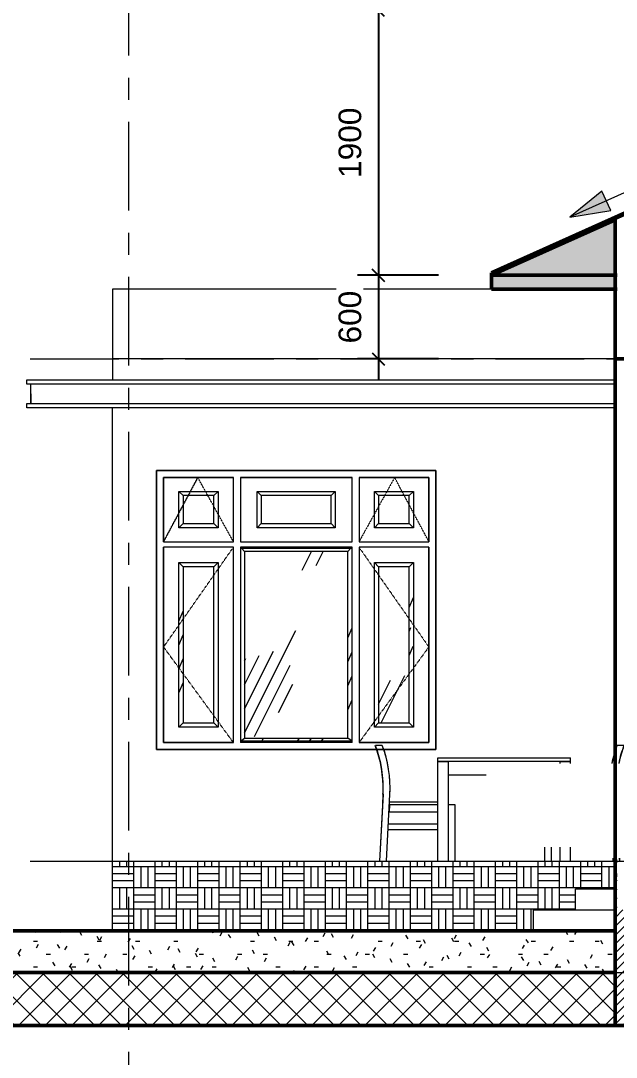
# Model space of a CAD drawing. Header units: millimetres. Extents: x 2164007 to 2324354, y -2513385 to -2308978.
# Drawn here: x 2210801 to 2215067, y -2503218 to -2495786 of the extents above; entities that cross this region are included whole.
import ezdxf

# ---------------------------------------------------------------- set-up
doc = ezdxf.new("R2010")
doc.units = ezdxf.units.MM
doc.linetypes.add('Dash 1_16_', pattern=[3.175, 1.5875, -1.5875])
doc.linetypes.add('Grid Line', pattern=[22.224999999999994, 12.7, -3.174999999999999, 3.174999999999999, -3.174999999999999])
for name, color, linetype, lineweight in [('A-ANNO-DIMS', 211, 'Continuous', 9), ('A-DETL-GENF', 8, 'Continuous', 9), ('A-DETL-WIDE', 214, 'Continuous', 50), ('A-FLOR', 8, 'Continuous', 13), ('A-FLOR-PATT', 8, 'Continuous', 13), ('A-GLAZ', 8, 'Continuous', 13), ('A-ROOF', 8, 'Continuous', 13), ('A-ROOF-PATT', 8, 'Continuous', 13), ('A-WALL', 113, 'Continuous', 20), ('A-WALL-PATT', 8, 'Continuous', 50), ('G-ANNO-DIMS', 111, 'Continuous', 9), ('I-FURN', 8, 'Continuous', 9), ('S-GRID', 8, 'Continuous', 9)]:
    doc.layers.add(name, color=color, linetype=linetype, lineweight=lineweight)
doc.styles.add('Arial_1', font='arial.ttf', dxfattribs={"height": 162.2829341317365})
doc.dimstyles.new('Dim_dai_ca_vu', dxfattribs={"dimscale": 304.8, "dimtxt": 165, "dimasz": 0.29296875, "dimexe": 0.4921259842519685, "dimexo": 0.0625, "dimgap": 0.3937007874015748, "dimtad": 1, "dimdec": 0, "dimzin": 0, "dimdsep": 46, "dimtxsty": 'Arial_1', "dimblk1": 'OBLIQUE', "dimblk2": 'OBLIQUE', "dimsah": 1, "dimcen": 0.09, "dimdle": 0.4921259842519685, "dimadec": 0, "dimazin": 0, "dimtfac": 1, "dimtdec": 4, "dimtix": 1, "dimtmove": 0, "dimatfit": 3, "dimfxl": 0.9842519685039368, "dimfxlon": 1, "dimtvp": 1, "dimtfill": 1, "dimtolj": 1, "dimtzin": 0, "dimarcsym": 2})
pattern_1 = [(58.997, (4651.846, 6036.239), (-920.0859164882585, 2296.706267481752), [992.4019999999998, -595.4409999999999, 992.4019999999998, -1857.911]), (58.997, (4651.846, 6036.239), (-920.0859164882585, 2296.706267481752), [-2580.244999999999, -595.4409999999999, 396.961, -865.5089999999998]), (58.997, (4594.696, 6083.79), (-920.0859164882585, 2296.706267481752), [793.9219999999999, -992.4019999999998, 595.4409999999999, -2056.392]), (58.997, (4594.696, 6083.79), (-920.0859164882585, 2296.706267481752), [-2381.764999999999, -595.4409999999999, 694.6809999999999, -766.2689999999998]), (58.997, (4594.696, 6226.445), (-920.0859164882585, 2296.706267481752), [595.4409999999999, -1190.882, 396.961, -2254.872]), (58.997, (4594.696, 6226.445), (-920.0859164882585, 2296.706267481752), [-2183.284, -595.4409999999999, 893.1619999999998, -766.2689999999998]), (58.997, (4766.146, 6083.79), (-920.0859164882585, 2296.706267481752), [595.4409999999999, -1190.882, 496.2009999999999, -2155.632]), (58.997, (4937.596, 6226.445), (-920.0859164882585, 2296.706267481752), [297.7209999999999, -1488.603, 198.48, -2453.352]), (58.997, (4651.846, 6464.204000000001), (-920.0859164882585, 2296.706267481752), [198.48, -1488.603, 198.48, -2552.592999999999]), (58.997, (4651.846, 6464.204000000001), (-920.0859164882585, 2296.706267481752), [-1885.564, -793.9219999999999, 496.2009999999999, -1262.47]), (58.997, (5680.545999999999, 6321.549), (-920.0859164882585, 2296.706267481752), [992.4019999999998, -1488.603, 1190.882, -786.1169999999998]), (58.997, (5680.545999999999, 6178.894), (-920.0859164882585, 2296.706267481752), [1389.363, -992.4019999999998, 1488.603, -587.6369999999998]), (58.997, (5794.846, 6226.445), (-920.0859164882585, 2296.706267481752), [1587.843, -793.9219999999999, 1190.882, -865.5089999999998]), (58.997, (5966.295999999999, 6369.1), (-920.0859164882585, 2296.706267481752), [992.4019999999998, -1389.363, 793.9219999999999, -1262.47]), (58.997, (5794.846, 6654.41), (-920.0859164882585, 2296.706267481752), [496.2009999999999, -1984.804, 595.4409999999999, -1361.71]), (58.997, (6137.746, 6511.755), (-920.0859164882585, 2296.706267481752), [396.961, -1984.804, 396.961, -1659.431])]
pattern_2 = [(63.435, (4651.846, 2739.3), (-920.0997168973379, 2760.290932305043), [1143, -685.8, 1143, -685.8, -1454.051]), (63.435, (4651.846, 2739.3), (-920.0997168973379, 2760.290932305043), [-3657.6, 457.2, -996.8510000000001]), (63.435, (4594.696, 2796.45), (-920.0997168973379, 2760.290932305043), [914.4, -1143, 685.8, -685.8, -1682.651]), (63.435, (4594.696, 2796.45), (-920.0997168973379, 2760.290932305043), [-3429, 800.1, -882.551]), (63.435, (4594.696, 2967.9), (-920.0997168973379, 2760.290932305043), [685.8, -1371.6, 457.2, -685.8, -1911.251]), (63.435, (4594.696, 2967.9), (-920.0997168973379, 2760.290932305043), [-3200.4, 1028.7, -882.551]), (63.435, (4766.146, 2796.45), (-920.0997168973379, 2760.290932305043), [685.8, -1371.6, 571.5, -2482.751]), (63.435, (4937.596, 2967.9), (-920.0997168973379, 2760.290932305043), [342.9, -1714.5, 228.6, -2825.651]), (63.435, (4651.846, 3253.65), (-920.0997168973379, 2760.290932305043), [228.6, -1714.5, 228.6, -914.4, -2025.551]), (63.435, (4651.846, 3253.65), (-920.0997168973379, 2760.290932305043), [-3086.1, 571.5, -1454.051]), (63.435, (5680.545999999999, 3082.2), (-920.0997168973379, 2760.290932305043), [1143, -1714.5, 1371.6, -905.4110000000001]), (63.435, (5680.545999999999, 2910.75), (-920.0997168973379, 2760.290932305043), [1600.2, -1143, 1714.5, -676.811]), (63.435, (5794.846, 2967.9), (-920.0997168973379, 2760.290932305043), [1828.8, -914.4, 1371.6, -996.8510000000001]), (63.435, (5966.295999999999, 3139.35), (-920.0997168973379, 2760.290932305043), [1143, -1600.2, 914.4, -1454.051]), (63.435, (5794.846, 3482.25), (-920.0997168973379, 2760.290932305043), [571.5, -2286, 685.8, -1568.351]), (63.435, (6137.746, 3310.8), (-920.0997168973379, 2760.290932305043), [457.2, -2286, 457.2, -1911.251])]

# ---------------------------------------------------------------- blocks, each defined once
blk = doc.blocks.new('dining_table_and_chair6 ghe  - dining_table_and_chair6 ghe -380030-mc a-a')
at = {"layer": 'I-FURN'}
for p, q in [((-2312.652062901289, 829.0066947750827), (-2361.681502609716, 829.0066947750877)), ((-581.4114020866197, 829.0066947750877), (-630.4408417950467, 829.0066947750827)), ((-1913.46025827878, 740), (-963.4602582787734, 740)), ((-1913.46025827878, 715), (-1913.46025827878, 740)), ((-1913.46025827878, 715), (-1838.46025827878, 715)), ((-1913.46025827878, 0), (-1913.46025827878, 715)), ((-963.4602582787734, 715), (-1913.46025827878, 715)), ((-1838.46025827878, 0), (-1838.46025827878, 715)), ((-1038.460258278773, 715), (-963.4602582787734, 715)), ((-1038.460258278773, 699.9999999999196), (-1038.460258278773, 715)), ((-963.4602582787734, 715), (-963.4602582787734, 740)), ((-963.4602582787734, 699.9999999999196), (-963.4602582787734, 715)), ((-1568.990697730414, 615), (-1838.46025827878, 615)), ((-2306.766538846277, 479.6815501385452), (-2331.905583652085, 0)), ((-2307.607640215509, 479.3421766821633), (-2311.546452348169, 404.1851639915835)), ((-2307.607640215509, 479.3421766821633), (-2311.546452348169, 404.1851639915835)), ((-2282.728899212122, 2.782559561470894e-16), (-2257.607640215511, 479.3421766821581)), ((-2311.546452348171, 404.1851639915837), (-2314.163250160319, 354.253687253855)), ((-2261.546452348171, 404.1851639915822), (-2264.166841312323, 354.1851639915821)), ((-1913.460258278779, 404.1851639915833), (-2261.546452348171, 404.1851639915822)), ((-1913.460258278785, 421.5816461160662), (-2260.634741352696, 421.5816461160662)), ((-1791.546452348172, 404.1851639915837), (-1838.46025827878, 404.1851639915836)), ((-1791.546452348171, 0), (-1791.546452348172, 404.1851639915837)), ((-2314.163250160316, 354.2536872538564), (-2332.728899212119, 0)), ((-2314.163250160316, 354.2536872538564), (-2332.728899212119, 0)), ((-2264.166841312323, 354.1851639915821), (-1913.460258278779, 354.1851639915833)), ((-2270.902829193297, 225.6548585078486), (-1913.460258278778, 225.6548585078498)), ((-1913.460258278778, 265.6548585078498), (-2268.806518021976, 265.6548585078486)), ((-1151.546452348164, 99.93620553474685), (-1151.546452348165, 0)), ((-1101.546452348165, -1.353583911622991e-13), (-1101.546452348165, 99.9362055347467)), ((-1038.460258278773, 0), (-1038.460258278773, 99.93620553474669)), ((-963.4602582787734, 0), (-963.4602582787734, 99.93620553474669)), ((-661.4121610698277, 19.9999999991073), (-660.3640054842136, 0)), ((-611.1873210442509, 2.118279510132659e-14), (-612.2354766298648, 19.99999999910735)), ((-610.3640054842119, 2.114974861910923e-14), (-611.4121610698259, 19.99999999910737)), ((-610.3640054842119, 1.878475030557534e-30), (-611.4121610698259, 19.99999999910736))]:
    blk.add_line(p, q, dxfattribs=at)
for centre, radius, start, end in [((-3161.470997035986, 524.0912590242863), 855.03515278098, 358.1579019277321, 20.89224669106498), ((-3161.470997035984, 524.0912590242863), 855.0351527809795, 15.06037199234518, 20.89224669106498), ((-3161.470997035984, 524.0912590242863), 855.0351527809795, 15.06037199234518, 20.89224669106498), ((-3160.629895666753, 524.430632480668), 855.0351527809797, 356.9999999999994, 20.86790689376646), ((-3111.470997035987, 524.0912590242864), 855.0351527809793, 15.059909140962, 20.89224669106531), ((-3111.470997035987, 524.0912590242864), 855.0351527809794, 356.9999999999997, 20.89224669106532), ((168.3780923396514, 524.0912590242864), 855.03515278098, 159.1077533089343, 168.1111838542594), ((168.3780923396516, 524.0912590242864), 855.03515278098, 159.1077533089343, 164.9400908590351), ((217.5369909704175, 524.430632480668), 855.0351527809793, 159.1320931062339, 168.1344818620582), ((218.378092339651, 524.0912590242863), 855.0351527809792, 159.1077533089354, 168.112811965592), ((218.3780923396531, 524.0912590242863), 855.0351527809792, 159.1077533089354, 164.9396280076618), ((218.3780923396531, 524.0912590242863), 855.0351527809792, 159.1077533089354, 164.9396280076618), ((-3161.470997035984, 524.0912590242863), 855.0351527809795, 9.228044721657607, 13.12098259584698), ((-3161.470997035984, 524.0912590242863), 855.0351527809795, 9.228044721657607, 13.12098259584698), ((-3111.470997035987, 524.0912590242864), 855.0351527809794, 9.227189888117673, 13.12131362913349), ((168.3780923396516, 524.0912590242864), 855.0351527809797, 166.8786863708884, 168.1128119655914), ((218.3780923396531, 524.0912590242863), 855.0351527809795, 166.8790174041317, 168.1111838542603), ((218.3780923396531, 524.0912590242863), 855.0351527809795, 166.8790174041317, 168.1111838542603), ((-3161.470997035984, 524.0912590242863), 855.0351527809793, 3.395193703267923, 6.903974272876759), ((-3161.470997035984, 524.0912590242863), 855.0351527809793, 3.395193703267923, 6.903974272876759), ((-3111.470997035987, 524.0912590242864), 855.0351527809792, 3.394014035723756, 6.904564226489482), ((-3161.470997035984, 524.0912590242863), 855.0351527809792, 356.9999999999994, 0.9090067078340573), ((-3161.470997035984, 524.0912590242863), 855.0351527809792, 356.9999999999994, 0.9090067078340573), ((-3111.470997035987, 524.0912590242864), 855.0351527809792, 358.1579019277325, 0.9098368420252563)]:
    blk.add_arc(centre, radius, start, end, dxfattribs=at)
blk = doc.blocks.new('SO2000X2000X700 - S3-1099097-mc a-a')
at = {"layer": 'A-GLAZ', "lineweight": 9}
h = blk.add_hatch(dxfattribs=at)
h.set_pattern_fill('FP_8', color=256, style=0, pattern_type=2)
h.set_pattern_definition([(58.997, (4651.846, -660.6469999999999), (-920.0859164882585, 2296.706267481752), [992.4019999999998, -595.4409999999999, 992.4019999999998, -1857.911]), (58.997, (4651.846, -660.6469999999999), (-920.0859164882585, 2296.706267481752), [-2580.244999999999, -595.4409999999999, 396.961, -865.5089999999998]), (58.997, (4594.696, -613.096), (-920.0859164882585, 2296.706267481752), [793.9219999999999, -992.4019999999998, 595.4409999999999, -2056.392]), (58.997, (4594.696, -613.096), (-920.0859164882585, 2296.706267481752), [-2381.764999999999, -595.4409999999999, 694.6809999999999, -766.2689999999998]), (58.997, (4594.696, -470.441), (-920.0859164882585, 2296.706267481752), [595.4409999999999, -1190.882, 396.961, -2254.872]), (58.997, (4594.696, -470.441), (-920.0859164882585, 2296.706267481752), [-2183.284, -595.4409999999999, 893.1619999999998, -766.2689999999998]), (58.997, (4766.146, -613.096), (-920.0859164882585, 2296.706267481752), [595.4409999999999, -1190.882, 496.2009999999999, -2155.632]), (58.997, (4937.596, -470.441), (-920.0859164882585, 2296.706267481752), [297.7209999999999, -1488.603, 198.48, -2453.352]), (58.997, (4651.846, -232.682), (-920.0859164882585, 2296.706267481752), [198.48, -1488.603, 198.48, -2552.592999999999]), (58.997, (4651.846, -232.682), (-920.0859164882585, 2296.706267481752), [-1885.564, -793.9219999999999, 496.2009999999999, -1262.47]), (58.997, (5680.545999999999, -375.337), (-920.0859164882585, 2296.706267481752), [992.4019999999998, -1488.603, 1190.882, -786.1169999999998]), (58.997, (5680.545999999999, -517.992), (-920.0859164882585, 2296.706267481752), [1389.363, -992.4019999999998, 1488.603, -587.6369999999998]), (58.997, (5794.846, -470.441), (-920.0859164882585, 2296.706267481752), [1587.843, -793.9219999999999, 1190.882, -865.5089999999998]), (58.997, (5966.295999999999, -327.786), (-920.0859164882585, 2296.706267481752), [992.4019999999998, -1389.363, 793.9219999999999, -1262.47]), (58.997, (5794.846, -42.47600000000001), (-920.0859164882585, 2296.706267481752), [496.2009999999999, -1984.804, 595.4409999999999, -1361.71]), (58.997, (6137.746, -185.131), (-920.0859164882585, 2296.706267481752), [396.961, -1984.804, 396.961, -1659.431])])
h.paths.add_polyline_path([(-2933.038833191776, 2620), (-2679.038833191775, 2620), (-2649.038833191804, 2649.999999999967), (-3209.038833191776, 2649.999999999997), (-3179.038833191774, 2620), (-3173.038833191777, 2620)], flags=0)
h = blk.add_hatch(dxfattribs=at)
h.set_pattern_fill('FP_2', color=256, style=0, pattern_type=2)
h.set_pattern_definition(pattern_2)
h.paths.add_polyline_path([(-2189.846868637999, 2419.999999999995), (-2119.038833191779, 2419.999999999995), (-2119.038833191779, 2620), (-2339.038833191779, 2620), (-2339.038833191779, 2419.999999999995)], flags=0)
h = blk.add_hatch(dxfattribs=at)
h.set_pattern_fill('FP_9', color=256, style=0, pattern_type=2)
h.set_pattern_definition(pattern_1)
h.paths.add_polyline_path([(-3647.902728098039, 2390), (-3489.038833191777, 2390), (-3519.038833191777, 2419.999999999995), (-3739.038833191777, 2419.999999999995), (-3769.038833191777, 2390)], flags=0)
h = blk.add_hatch(dxfattribs=at)
h.set_pattern_fill('FP_9', color=256, style=0, pattern_type=2)
h.set_pattern_definition(pattern_1)
h.paths.add_polyline_path([(-2189.846868637999, 2390), (-2089.038833191775, 2390), (-2119.038833191779, 2419.999999999995), (-2339.038833191779, 2419.999999999995), (-2369.038833191772, 2390)], flags=0)
h = blk.add_hatch(dxfattribs=at)
h.set_pattern_fill('FP_10', color=256, style=0, pattern_type=2)
h.set_pattern_definition([(58.997, (4651.846, -783.7239999999999), (-920.0859164882585, 2296.706267481752), [992.4019999999998, -595.4409999999999, 992.4019999999998, -1857.911]), (58.997, (4651.846, -783.7239999999999), (-920.0859164882585, 2296.706267481752), [-2580.244999999999, -595.4409999999999, 396.961, -865.5089999999998]), (58.997, (4594.696, -736.173), (-920.0859164882585, 2296.706267481752), [793.9219999999999, -992.4019999999998, 595.4409999999999, -2056.392]), (58.997, (4594.696, -736.173), (-920.0859164882585, 2296.706267481752), [-2381.764999999999, -595.4409999999999, 694.6809999999999, -766.2689999999998]), (58.997, (4594.696, -593.518), (-920.0859164882585, 2296.706267481752), [595.4409999999999, -1190.882, 396.961, -2254.872]), (58.997, (4594.696, -593.518), (-920.0859164882585, 2296.706267481752), [-2183.284, -595.4409999999999, 893.1619999999998, -766.2689999999998]), (58.997, (4766.146, -736.173), (-920.0859164882585, 2296.706267481752), [595.4409999999999, -1190.882, 496.2009999999999, -2155.632]), (58.997, (4937.596, -593.518), (-920.0859164882585, 2296.706267481752), [297.7209999999999, -1488.603, 198.48, -2453.352]), (58.997, (4651.846, -355.759), (-920.0859164882585, 2296.706267481752), [198.48, -1488.603, 198.48, -2552.592999999999]), (58.997, (4651.846, -355.759), (-920.0859164882585, 2296.706267481752), [-1885.564, -793.9219999999999, 496.2009999999999, -1262.47]), (58.997, (5680.545999999999, -498.414), (-920.0859164882585, 2296.706267481752), [992.4019999999998, -1488.603, 1190.882, -786.1169999999998]), (58.997, (5680.545999999999, -641.069), (-920.0859164882585, 2296.706267481752), [1389.363, -992.4019999999998, 1488.603, -587.6369999999998]), (58.997, (5794.846, -593.518), (-920.0859164882585, 2296.706267481752), [1587.843, -793.9219999999999, 1190.882, -865.5089999999998]), (58.997, (5966.295999999999, -450.8630000000001), (-920.0859164882585, 2296.706267481752), [992.4019999999998, -1389.363, 793.9219999999999, -1262.47]), (58.997, (5794.846, -165.553), (-920.0859164882585, 2296.706267481752), [496.2009999999999, -1984.804, 595.4409999999999, -1361.71]), (58.997, (6137.746, -308.208), (-920.0859164882585, 2296.706267481752), [396.961, -1984.804, 396.961, -1659.431])])
h.paths.add_polyline_path([(-2559.038833191774, 2219.999999999998), (-2539.038833191775, 2239.999999999998), (-3319.038833191775, 2239.999999999998), (-3299.038833191775, 2219.999999999998), (-3283.388763233028, 2219.999999999998)], flags=0)
h = blk.add_hatch(dxfattribs=at)
h.set_pattern_fill('FP_12', color=256, style=0, pattern_type=2)
h.set_pattern_definition([(67.411, (-914.155, 2739.3), (-765.545300334225, 2760.297851282209), [1107.272, -664.363, 1107.272, -2072.964]), (67.411, (-914.155, 2739.3), (-765.545300334225, 2760.297851282209), [-2878.908, -664.363, 442.909, -965.692]), (67.411, (-961.706, 2796.45), (-765.545300334225, 2760.297851282209), [885.818, -1107.272, 664.363, -2294.419]), (67.411, (-961.706, 2796.45), (-765.545300334225, 2760.297851282209), [-2657.454, -664.363, 775.091, -854.965]), (67.411, (-961.706, 2967.9), (-765.545300334225, 2760.297851282209), [664.363, -1328.727, 442.909, -2515.873]), (67.411, (-961.706, 2967.9), (-765.545300334225, 2760.297851282209), [-2435.999, -664.363, 996.545, -854.965]), (67.411, (-819.051, 2796.45), (-765.545300334225, 2760.297851282209), [664.363, -1328.727, 553.636, -2405.146]), (67.411, (-676.3960000000001, 2967.9), (-765.545300334225, 2760.297851282209), [332.182, -1660.909, 221.454, -2737.328]), (67.411, (-914.155, 3253.65), (-765.545300334225, 2760.297851282209), [221.454, -1660.909, 221.454, -2848.055]), (67.411, (-914.155, 3253.65), (-765.545300334225, 2760.297851282209), [-2103.818, -885.818, 553.636, -1408.601]), (67.411, (-58.224, 3082.2), (-765.545300334225, 2760.297851282209), [1107.272, -1660.909, 1328.727, -877.11]), (67.411, (-58.224, 2910.75), (-765.545300334225, 2760.297851282209), [1550.181, -1107.272, 1660.909, -655.6560000000001]), (67.411, (36.879, 2967.9), (-765.545300334225, 2760.297851282209), [1771.636, -885.818, 1328.727, -965.692]), (67.411, (179.534, 3139.35), (-765.545300334225, 2760.297851282209), [1107.272, -1550.181, 885.818, -1408.601]), (67.411, (36.879, 3482.25), (-765.545300334225, 2760.297851282209), [553.636, -2214.545, 664.363, -1519.328]), (67.411, (322.189, 3310.8), (-765.545300334225, 2760.297851282209), [442.909, -2214.545, 442.909, -1851.51])])
h.paths.add_polyline_path([(-2529.038833191772, 859.9999999999951), (-2529.038833191772, 2239.999999999998), (-2539.038833191775, 2239.999999999998), (-2559.038833191774, 2219.999999999998), (-2559.038833191774, 879.999999999997), (-2554.360833503009, 876.8813335408237)], flags=0)
h = blk.add_hatch(dxfattribs=at)
h.set_pattern_fill('FP_2', color=256, style=0, pattern_type=2)
h.set_pattern_definition(pattern_2)
h.paths.add_polyline_path([(-2559.038833191774, 879.999999999997), (-2559.038833191774, 2219.999999999998), (-3299.038833191775, 2219.999999999998), (-3299.038833191775, 879.999999999997)], flags=0)
h = blk.add_hatch(dxfattribs=at)
h.set_pattern_fill('FP_7', color=256, style=0, pattern_type=2)
h.set_pattern_definition([(67.411, (5481.193, 2739.3), (-765.545300334225, 2760.297851282209), [1107.272, -664.363, 1107.272, -2072.964]), (67.411, (5481.193, 2739.3), (-765.545300334225, 2760.297851282209), [-2878.908, -664.363, 442.909, -965.692]), (67.411, (5433.641, 2796.45), (-765.545300334225, 2760.297851282209), [885.818, -1107.272, 664.363, -2294.419]), (67.411, (5433.641, 2796.45), (-765.545300334225, 2760.297851282209), [-2657.454, -664.363, 775.091, -854.965]), (67.411, (5433.641, 2967.9), (-765.545300334225, 2760.297851282209), [664.363, -1328.727, 442.909, -2515.873]), (67.411, (5433.641, 2967.9), (-765.545300334225, 2760.297851282209), [-2435.999, -664.363, 996.545, -854.965]), (67.411, (5576.295999999999, 2796.45), (-765.545300334225, 2760.297851282209), [664.363, -1328.727, 553.636, -2405.146]), (67.411, (5718.951, 2967.9), (-765.545300334225, 2760.297851282209), [332.182, -1660.909, 221.454, -2737.328]), (67.411, (5481.193, 3253.65), (-765.545300334225, 2760.297851282209), [221.454, -1660.909, 221.454, -2848.055]), (67.411, (5481.193, 3253.65), (-765.545300334225, 2760.297851282209), [-2103.818, -885.818, 553.636, -1408.601]), (67.411, (6337.123000000001, 3082.2), (-765.545300334225, 2760.297851282209), [1107.272, -1660.909, 1328.727, -877.11]), (67.411, (6337.123000000001, 2910.75), (-765.545300334225, 2760.297851282209), [1550.181, -1107.272, 1660.909, -655.6560000000001]), (67.411, (6432.226, 2967.9), (-765.545300334225, 2760.297851282209), [1771.636, -885.818, 1328.727, -965.692]), (67.411, (6574.882, 3139.35), (-765.545300334225, 2760.297851282209), [1107.272, -1550.181, 885.818, -1408.601]), (67.411, (6432.226, 3482.25), (-765.545300334225, 2760.297851282209), [553.636, -2214.545, 664.363, -1519.328]), (67.411, (6717.536999999999, 3310.8), (-765.545300334225, 2760.297851282209), [442.909, -2214.545, 442.909, -1851.51])])
h.paths.add_polyline_path([(-3769.038833191777, 959.9999999999961), (-3739.038833191777, 989.999999999998), (-3739.038833191777, 2109.999999999999), (-3769.038833191777, 2139.999999999999), (-3769.038833191777, 1239.999999999993)], flags=0)
h = blk.add_hatch(dxfattribs=at)
h.set_pattern_fill('FP_6', color=256, style=0, pattern_type=2)
h.set_pattern_definition([(67.411, (-1209.539, 2739.3), (-765.545300334225, 2760.297851282209), [1107.272, -664.363, 1107.272, -2072.964]), (67.411, (-1209.539, 2739.3), (-765.545300334225, 2760.297851282209), [-2878.908, -664.363, 442.909, -965.692]), (67.411, (-1257.091, 2796.45), (-765.545300334225, 2760.297851282209), [885.818, -1107.272, 664.363, -2294.419]), (67.411, (-1257.091, 2796.45), (-765.545300334225, 2760.297851282209), [-2657.454, -664.363, 775.091, -854.965]), (67.411, (-1257.091, 2967.9), (-765.545300334225, 2760.297851282209), [664.363, -1328.727, 442.909, -2515.873]), (67.411, (-1257.091, 2967.9), (-765.545300334225, 2760.297851282209), [-2435.999, -664.363, 996.545, -854.965]), (67.411, (-1114.436, 2796.45), (-765.545300334225, 2760.297851282209), [664.363, -1328.727, 553.636, -2405.146]), (67.411, (-971.7810000000001, 2967.9), (-765.545300334225, 2760.297851282209), [332.182, -1660.909, 221.454, -2737.328]), (67.411, (-1209.539, 3253.65), (-765.545300334225, 2760.297851282209), [221.454, -1660.909, 221.454, -2848.055]), (67.411, (-1209.539, 3253.65), (-765.545300334225, 2760.297851282209), [-2103.818, -885.818, 553.636, -1408.601]), (67.411, (-353.609, 3082.2), (-765.545300334225, 2760.297851282209), [1107.272, -1660.909, 1328.727, -877.11]), (67.411, (-353.609, 2910.75), (-765.545300334225, 2760.297851282209), [1550.181, -1107.272, 1660.909, -655.6560000000001]), (67.411, (-258.506, 2967.9), (-765.545300334225, 2760.297851282209), [1771.636, -885.818, 1328.727, -965.692]), (67.411, (-115.851, 3139.35), (-765.545300334225, 2760.297851282209), [1107.272, -1550.181, 885.818, -1408.601]), (67.411, (-258.506, 3482.25), (-765.545300334225, 2760.297851282209), [553.636, -2214.545, 664.363, -1519.328]), (67.411, (26.804, 3310.8), (-765.545300334225, 2760.297851282209), [442.909, -2214.545, 442.909, -1851.51])])
h.paths.add_polyline_path([(-3489.038833191777, 959.9999999999961), (-3489.038833191777, 2139.999999999999), (-3519.038833191774, 2109.999999999999), (-3519.038833191774, 989.999999999998)], flags=0)
h = blk.add_hatch(dxfattribs=at)
h.set_pattern_fill('FP_2', color=256, style=0, pattern_type=2)
h.set_pattern_definition(pattern_2)
h.paths.add_polyline_path([(-2339.038833191779, 989.999999999998), (-2119.038833191777, 989.999999999998), (-2119.038833191777, 2109.999999999999), (-2339.038833191779, 2109.999999999999), (-2339.038833191779, 1241.313914231943)], flags=0)
h = blk.add_hatch(dxfattribs=at)
h.set_pattern_fill('FP_13', color=256, style=0, pattern_type=2)
h.set_pattern_definition([(67.411, (-778.77, 2739.3), (-765.545300334225, 2760.297851282209), [1107.272, -664.363, 1107.272, -2072.964]), (67.411, (-778.77, 2739.3), (-765.545300334225, 2760.297851282209), [-2878.908, -664.363, 442.909, -965.692]), (67.411, (-826.322, 2796.45), (-765.545300334225, 2760.297851282209), [885.818, -1107.272, 664.363, -2294.419]), (67.411, (-826.322, 2796.45), (-765.545300334225, 2760.297851282209), [-2657.454, -664.363, 775.091, -854.965]), (67.411, (-826.322, 2967.9), (-765.545300334225, 2760.297851282209), [664.363, -1328.727, 442.909, -2515.873]), (67.411, (-826.322, 2967.9), (-765.545300334225, 2760.297851282209), [-2435.999, -664.363, 996.545, -854.965]), (67.411, (-683.6669999999999, 2796.45), (-765.545300334225, 2760.297851282209), [664.363, -1328.727, 553.636, -2405.146]), (67.411, (-541.012, 2967.9), (-765.545300334225, 2760.297851282209), [332.182, -1660.909, 221.454, -2737.328]), (67.411, (-778.77, 3253.65), (-765.545300334225, 2760.297851282209), [221.454, -1660.909, 221.454, -2848.055]), (67.411, (-778.77, 3253.65), (-765.545300334225, 2760.297851282209), [-2103.818, -885.818, 553.636, -1408.601]), (67.411, (77.16, 3082.2), (-765.545300334225, 2760.297851282209), [1107.272, -1660.909, 1328.727, -877.11]), (67.411, (77.16, 2910.75), (-765.545300334225, 2760.297851282209), [1550.181, -1107.272, 1660.909, -655.6560000000001]), (67.411, (172.263, 2967.9), (-765.545300334225, 2760.297851282209), [1771.636, -885.818, 1328.727, -965.692]), (67.411, (314.919, 3139.35), (-765.545300334225, 2760.297851282209), [1107.272, -1550.181, 885.818, -1408.601]), (67.411, (172.263, 3482.25), (-765.545300334225, 2760.297851282209), [553.636, -2214.545, 664.363, -1519.328]), (67.411, (457.574, 3310.8), (-765.545300334225, 2760.297851282209), [442.909, -2214.545, 442.909, -1851.51])])
h.paths.add_polyline_path([(-2089.038833191775, 959.9999999999961), (-2089.038833191775, 2139.999999999999), (-2119.038833191777, 2109.999999999999), (-2119.038833191777, 989.999999999998)], flags=0)
h = blk.add_hatch(dxfattribs=at)
h.set_pattern_fill('FP_11', color=256, style=0, pattern_type=2)
h.set_pattern_definition([(54.736, (4651.846, 5494.136), (-920.1106918514627, 1951.815132022145), [885.3639999999999, -531.2180000000001, 885.3639999999999, -1657.522]), (54.736, (4651.846, 5494.136), (-920.1106918514627, 1951.815132022145), [-2301.946, -531.2180000000001, 354.146, -772.158]), (54.736, (4594.696, 5534.547), (-920.1106918514627, 1951.815132022145), [708.291, -885.3639999999999, 531.2180000000001, -1834.595]), (54.736, (4594.696, 5534.547), (-920.1106918514627, 1951.815132022145), [-2124.874, -531.2180000000001, 619.755, -683.6210000000001]), (54.736, (4594.696, 5655.78), (-920.1106918514627, 1951.815132022145), [531.2180000000001, -1062.437, 354.146, -2011.667]), (54.736, (4594.696, 5655.78), (-920.1106918514627, 1951.815132022145), [-1947.801, -531.2180000000001, 796.828, -683.6210000000001]), (54.736, (4766.146, 5534.547), (-920.1106918514627, 1951.815132022145), [531.2180000000001, -1062.437, 442.682, -1923.131]), (54.736, (4937.596, 5655.78), (-920.1106918514627, 1951.815132022145), [265.609, -1328.046, 177.073, -2188.74]), (54.736, (4651.846, 5857.835999999999), (-920.1106918514627, 1951.815132022145), [177.073, -1328.046, 177.073, -2277.277]), (54.736, (4651.846, 5857.835999999999), (-920.1106918514627, 1951.815132022145), [-1682.192, -708.291, 442.682, -1126.303]), (54.736, (5680.545999999999, 5736.603), (-920.1106918514627, 1951.815132022145), [885.3639999999999, -1328.046, 1062.437, -701.329]), (54.736, (5680.545999999999, 5615.369000000001), (-920.1106918514627, 1951.815132022145), [1239.51, -885.3639999999999, 1328.046, -524.256]), (54.736, (5794.846, 5655.78), (-920.1106918514627, 1951.815132022145), [1416.582, -708.291, 1062.437, -772.158]), (54.736, (5966.295999999999, 5777.014), (-920.1106918514627, 1951.815132022145), [885.3639999999999, -1239.51, 708.291, -1126.303]), (54.736, (5794.846, 6019.481), (-920.1106918514627, 1951.815132022145), [442.682, -1770.728, 531.2180000000001, -1214.84]), (54.736, (6137.746, 5898.246999999999), (-920.1106918514627, 1951.815132022145), [354.146, -1770.728, 354.146, -1480.449])])
h.paths.add_polyline_path([(-2529.038833191772, 859.9999999999951), (-2559.038833191774, 879.999999999997), (-3299.038833191775, 879.999999999997), (-3329.038833191777, 859.9999999999951), (-2554.36083350301, 859.9999999999951)], flags=0)
at = {"layer": 'A-GLAZ'}
for p, q in [((-3929.038833191763, 2800), (-3929.038833191763, 800)), ((-1929.038833191764, 2800), (-3929.038833191763, 2800)), ((-3379.038833191762, 2750), (-3879.038833191763, 2750)), ((-3879.038833191763, 2750), (-3879.038833191763, 2290.000000000001)), ((-3879.038833191763, 2290.000000000001), (-3879.038833191763, 2750)), ((-3879.038833191763, 2750), (-3379.038833191763, 2750)), ((-3379.038833191762, 2290.000000000001), (-3379.038833191762, 2750)), ((-3379.038833191763, 2290), (-3379.038833191763, 2750)), ((-3329.038833191763, 2750), (-3329.038833191763, 2290)), ((-3329.038833191763, 2750), (-2529.03883319176, 2750)), ((-3329.038833191763, 2750), (-3329.038833191763, 2290.000000000001)), ((-2529.038833191757, 2750), (-3329.038833191763, 2750)), ((-2529.03883319176, 2290), (-2529.03883319176, 2750)), ((-2529.038833191757, 2290.000000000001), (-2529.038833191757, 2750)), ((-2479.038833191774, 2750), (-2479.038833191772, 2289.999999999997)), ((-1979.038833191774, 2750.000000000003), (-2479.038833191774, 2750)), ((-2479.038833191761, 2750), (-2479.038833191761, 2290)), ((-2479.038833191761, 2750), (-1979.038833191764, 2750)), ((-1979.038833191771, 2290), (-1979.038833191774, 2750.000000000003)), ((-1979.038833191764, 2750), (-1979.038833191764, 2290.000000000001)), ((-1929.038833191764, 800), (-1929.038833191764, 2800)), ((-3769.038833191764, 2650), (-3739.038833191763, 2620)), ((-3769.038833191763, 2390), (-3769.038833191763, 2650)), ((-3769.038833191763, 2650), (-3489.038833191763, 2650)), ((-3519.038833191764, 2620), (-3739.038833191763, 2620)), ((-3739.038833191763, 2620), (-3739.038833191763, 2420)), ((-3519.038833191764, 2620), (-3489.038833191764, 2650)), ((-3519.038833191764, 2420), (-3519.038833191764, 2620)), ((-3489.038833191763, 2650), (-3489.038833191763, 2390)), ((-3209.038833191763, 2650), (-3179.038833191763, 2620)), ((-3209.038833191762, 2390), (-3209.038833191762, 2650)), ((-3209.038833191762, 2650), (-2649.038833191761, 2650)), ((-2679.038833191762, 2620), (-3179.038833191763, 2620)), ((-3179.038833191763, 2620), (-3179.038833191763, 2420)), ((-2679.038833191762, 2620), (-2649.038833191761, 2650)), ((-2679.038833191762, 2420), (-2679.038833191762, 2620)), ((-2649.038833191761, 2650), (-2649.038833191761, 2390)), ((-2369.038833191773, 2649.999999999999), (-2089.038833191773, 2650.000000000001)), ((-2369.038833191772, 2389.999999999998), (-2369.038833191773, 2649.999999999999)), ((-2369.038833191761, 2650), (-2339.038833191767, 2620)), ((-2119.038833191768, 2620), (-2339.038833191767, 2620)), ((-2339.038833191766, 2620), (-2339.038833191766, 2420)), ((-2119.038833191768, 2620), (-2089.038833191763, 2650)), ((-2119.038833191768, 2420), (-2119.038833191768, 2620)), ((-2089.038833191773, 2650.000000000001), (-2089.038833191772, 2390)), ((-3769.038833191764, 2390), (-3739.038833191763, 2420)), ((-3489.038833191763, 2390), (-3769.038833191763, 2390)), ((-3739.038833191763, 2420), (-3519.038833191764, 2420)), ((-3489.038833191764, 2390), (-3519.038833191764, 2420)), ((-3209.038833191763, 2390), (-3179.038833191763, 2420)), ((-2649.038833191761, 2390), (-3209.038833191762, 2390)), ((-3179.038833191763, 2420), (-2679.038833191762, 2420)), ((-2649.038833191761, 2390), (-2679.038833191762, 2420)), ((-2369.038833191761, 2390), (-2339.038833191766, 2420)), ((-2089.038833191772, 2390), (-2369.038833191772, 2389.999999999998)), ((-2339.038833191767, 2420), (-2119.038833191768, 2420)), ((-2089.038833191763, 2390), (-2119.038833191768, 2420)), ((-3879.038833191763, 2290.000000000001), (-3379.038833191762, 2290.000000000001)), ((-3879.038833191763, 2290), (-3379.038833191763, 2290)), ((-3379.038833191762, 2250.000000000001), (-3879.038833191763, 2250.000000000001)), ((-3879.038833191763, 2250.000000000001), (-3879.038833191763, 850)), ((-3379.038833191763, 2250.000000000001), (-3879.038833191763, 2250.000000000001)), ((-3879.038833191763, 850), (-3879.038833191763, 2250.000000000001)), ((-3379.038833191762, 850), (-3379.038833191762, 2250.000000000001)), ((-3379.038833191763, 850), (-3379.038833191763, 2250.000000000001)), ((-3329.038833191763, 2290), (-2529.03883319176, 2290)), ((-3329.038833191763, 2290.000000000001), (-2529.038833191757, 2290.000000000001)), ((-3329.038833191763, 2250.000000000001), (-3329.038833191763, 850)), ((-2529.03883319176, 2250.000000000001), (-3329.038833191763, 2250.000000000001)), ((-2529.03883319176, 2240.000000000001), (-3329.038833191763, 2240.000000000001)), ((-3319.162289981885, 2240.123456790123), (-3299.038833191762, 2220.000000000001)), ((-2559.03883319176, 2220.000000000001), (-2539.038833191761, 2240)), ((-2529.03883319176, 850), (-2529.03883319176, 2250.000000000001)), ((-2479.038833191772, 2289.999999999997), (-1979.038833191771, 2290)), ((-2479.038833191761, 2290), (-1979.038833191764, 2290)), ((-2479.038833191761, 2250.000000000001), (-2479.038833191761, 850)), ((-1979.038833191764, 2250.000000000001), (-2479.038833191761, 2250.000000000001)), ((-2479.038833191761, 2250.000000000001), (-2479.038833191761, 850)), ((-1979.038833191764, 2250.000000000001), (-2479.038833191761, 2250.000000000001)), ((-1979.038833191764, 850), (-1979.038833191764, 2250.000000000001)), ((-1979.038833191764, 2250.000000000001), (-1979.038833191764, 850)), ((-2559.03883319176, 2220.000000000001), (-3299.038833191762, 2220.000000000001)), ((-3299.038833191762, 2220.000000000001), (-3299.038833191762, 880)), ((-2559.03883319176, 880), (-2559.03883319176, 2220.000000000001)), ((-3769.038833191764, 2140.000000000001), (-3739.038833191764, 2110.000000000001)), ((-3769.038833191763, 959.9999999999994), (-3769.038833191763, 2140.000000000001)), ((-3769.038833191763, 2140.000000000001), (-3489.038833191763, 2140.000000000001)), ((-3519.038833191762, 2110.000000000001), (-3739.038833191764, 2110.000000000001)), ((-3739.038833191764, 2110.000000000001), (-3739.038833191764, 989.9999999999993)), ((-3519.038833191762, 2110.000000000001), (-3489.038833191764, 2140.000000000001)), ((-3519.038833191762, 989.9999999999993), (-3519.038833191762, 2110.000000000001)), ((-3489.038833191763, 2140.000000000001), (-3489.038833191763, 959.9999999999994)), ((-2369.038833191761, 2140.000000000001), (-2339.038833191767, 2110.000000000001)), ((-2369.038833191762, 959.9999999999994), (-2369.038833191762, 2140.000000000001)), ((-2369.038833191762, 2140.000000000001), (-2089.038833191763, 2140.000000000001)), ((-2119.038833191766, 2110.000000000001), (-2339.038833191767, 2110.000000000001)), ((-2339.038833191767, 2110.000000000001), (-2339.038833191767, 989.9999999999993)), ((-2119.038833191766, 2110.000000000001), (-2089.038833191763, 2140.000000000001)), ((-2119.038833191766, 989.9999999999993), (-2119.038833191766, 2110.000000000001)), ((-2089.038833191763, 2140.000000000001), (-2089.038833191763, 959.9999999999994)), ((-3739.038833191764, 989.9999999999993), (-3769.038833191764, 959.9999999999994)), ((-3739.038833191764, 989.9999999999993), (-3519.038833191762, 989.9999999999993)), ((-3519.038833191762, 989.9999999999993), (-3489.038833191764, 959.9999999999994)), ((-2369.038833191761, 959.9999999999994), (-2339.038833191767, 989.9999999999993)), ((-2339.038833191767, 989.9999999999993), (-2119.038833191766, 989.9999999999993)), ((-2089.038833191763, 959.9999999999994), (-2119.038833191766, 989.9999999999993)), ((-3489.038833191763, 959.9999999999994), (-3769.038833191763, 959.9999999999994)), ((-2089.038833191763, 959.9999999999994), (-2369.038833191762, 959.9999999999994)), ((-3879.038833191763, 850), (-3379.038833191762, 850)), ((-3379.038833191763, 850), (-3879.038833191763, 850)), ((-3329.038833191762, 860), (-3299.038833191762, 880)), ((-2529.038833191761, 859.9999999999997), (-3329.038833191763, 859.9999999999997)), ((-2529.03883319176, 850), (-3329.038833191763, 850)), ((-3299.038833191762, 880), (-2559.03883319176, 880)), ((-2529.03883319176, 860.0000000000001), (-2559.03883319176, 880)), ((-2479.038833191761, 850), (-1979.038833191764, 850)), ((-1979.038833191764, 850), (-2479.038833191761, 850)), ((-3929.038833191763, 800), (-1929.038833191764, 800))]:
    blk.add_line(p, q, dxfattribs=at)
at = {"layer": 'A-GLAZ', "linetype": 'Dash 1_16_', "lineweight": 9}
for p, q in [((-3879.038833191763, 2290.000000000002), (-3634.038833191763, 2750.000000000002)), ((-3634.038833191763, 2750.000000000002), (-3879.038833191763, 2290.000000000002)), ((-3379.038833191762, 2290.000000000001), (-3634.038833191763, 2750.000000000002)), ((-2224.038833191766, 2750.000000000001), (-2479.038833191761, 2290.000000000001)), ((-1979.038833191764, 2290.000000000001), (-2224.038833191766, 2750.000000000001)), ((-3879.038833191763, 1535.000000000001), (-3379.038833191762, 2250.000000000001)), ((-2479.038833191761, 2290.000000000001), (-1979.038833191764, 2290.000000000001)), ((-2479.03883319176, 2250.000000000001), (-1979.038833191764, 1535.000000000001)), ((-3379.038833191761, 849.9999999999999), (-3879.038833191763, 1535.000000000001)), ((-1979.038833191764, 1535.000000000001), (-2479.038833191761, 849.9999999999997))]:
    blk.add_line(p, q, dxfattribs=at)
blk = doc.blocks.new('Floors 2 - Floors 2-1072351-mc a-a')
at = {"layer": 'A-FLOR'}
for p, q in [((-929.0388331914984, -350), (-929.0388331914984, -200)), ((-929.0388331914987, -200), (-644.0388331916913, -200)), ((-1229.038833191498, -500.0000000000001), (-1229.038833191498, -350)), ((-1229.038833191498, -350), (-644.0388331916906, -350))]:
    blk.add_line(p, q, dxfattribs=at)
blk = doc.blocks.new('Floors 3 - Floors 3-1078498-mc a-a')
at = {"layer": 'A-FLOR'}
blk.add_line((-4829.038833191154, 3279.999999999992), (-4829.038833191154, 3420.000000000001), dxfattribs=at)
blk = doc.blocks.new('Floors 6 - Floors 3-1090177-mc a-a')
at = {"layer": 'A-FLOR'}
for p, q in [((-4859.038833191153, 3420), (-4859.038833191153, 3450)), ((-4859.038833191155, 3450.00000000005), (-644.038833191692, 3450.000000000027)), ((-644.0388331916912, 3420), (-4859.038833191154, 3420)), ((-4859.03883319115, 3250.000000000001), (-4859.038833191152, 3279.999999999992)), ((-4859.038833191153, 3279.99999999962), (-644.0388331916909, 3279.999999999792)), ((-644.0388331916895, 3250.000000000001), (-4859.038833191151, 3250.000000000001))]:
    blk.add_line(p, q, dxfattribs=at)
blk = doc.blocks.new('_Oblique')
at = {"color": 0, "linetype": 'ByBlock', "lineweight": -2}
blk.add_line((-0.5, -0.5), (0.5, 0.5), dxfattribs=at)
blk = doc.blocks.new('*D659')
at = {"layer": 'A-ANNO-DIMS', "color": 0, "lineweight": -2}
for p, q in [((2213363.105272031, -2495561), (2213363.105272031, -2497761)), ((2213794.055272032, -2495711), (2213213.105272031, -2495711)), ((2213794.055272032, -2497611), (2213213.105272031, -2497611))]:
    blk.add_line(p, q, dxfattribs=at)
at = {"layer": 'Defpoints', "color": 0}
for p in [(2213813.105272031, -2495711), (2213363.105272031, -2497611), (2213813.105272031, -2497611)]:
    blk.add_point(p, dxfattribs=at)
at = {"layer": 'A-ANNO-DIMS', "color": 0, "lineweight": -2, "xscale": 89.296875, "yscale": 89.296875, "zscale": 89.296875}
for p, rotation in [((2213363.105272031, -2495711), 90), ((2213363.105272031, -2497611), 270)]:
    blk.add_blockref('_Oblique', p, dxfattribs=dict(at, rotation=rotation))
at = {"layer": 'A-ANNO-DIMS', "color": 0, "insert": (2213160.247989496, -2496661), "char_height": 162.2829341317365, "attachment_point": 5, "rotation": 90, "style": 'Arial_1', "bg_fill": 3, "box_fill_scale": 1.1, "bg_fill_color": 256, "bg_fill_true_color": 13158600, "bg_fill_transparency": 8983552}
blk.add_mtext('\\A1;1900', dxfattribs=at)
blk = doc.blocks.new('*D660')
at = {"layer": 'A-ANNO-DIMS', "color": 0, "lineweight": -2}
for p, q in [((2213363.105272031, -2497461), (2213363.105272031, -2498361)), ((2213794.055272032, -2497611), (2213213.105272031, -2497611)), ((2213794.055272032, -2498211), (2213213.105272031, -2498211))]:
    blk.add_line(p, q, dxfattribs=at)
at = {"layer": 'Defpoints', "color": 0}
for p in [(2213813.105272031, -2497611), (2213363.105272031, -2498211), (2213813.105272031, -2498211)]:
    blk.add_point(p, dxfattribs=at)
at = {"layer": 'A-ANNO-DIMS', "color": 0, "lineweight": -2, "xscale": 89.296875, "yscale": 89.296875, "zscale": 89.296875}
for p, rotation in [((2213363.105272031, -2497611), 90), ((2213363.105272031, -2498211), 270)]:
    blk.add_blockref('_Oblique', p, dxfattribs=dict(at, rotation=rotation))
at = {"layer": 'A-ANNO-DIMS', "color": 0, "insert": (2213160.247989496, -2497911), "char_height": 162.2829341317365, "attachment_point": 5, "rotation": 90, "style": 'Arial_1', "bg_fill": 3, "box_fill_scale": 1.1, "bg_fill_color": 256, "bg_fill_true_color": 13158600, "bg_fill_transparency": 4390977}
blk.add_mtext('\\A1;600', dxfattribs=at)

msp = doc.modelspace()

# ---------------------------------------------------------------- hatches: boundary and pattern name
at = {"layer": 'A-DETL-GENF'}
h = msp.add_hatch(dxfattribs=at)
h.set_pattern_fill('FP_18', style=0, pattern_type=2)
h.set_pattern_definition([(45, (2220126.949367068, -2499186), (-95.4594154601839, 95.45941546018392), []), (135, (2220126.949367068, -2499186), (-95.45941546018392, -95.4594154601839), [])])
h.paths.add_polyline_path([(2230234.664533876, -2502991), (2230234.664533876, -2502611), (2227789.664533876, -2502611), (2227789.664533876, -2502991)], flags=0)
h.paths.add_polyline_path([(2227559.664533876, -2502991), (2227559.664533876, -2501911), (2223874.664533876, -2501911), (2223874.664533876, -2502161), (2223674.664533876, -2502161), (2223674.664533876, -2501911), (2218874.664533876, -2501911), (2218874.664533876, -2502161), (2218674.664533876, -2502161), (2218674.664533876, -2501911), (2215289.664533876, -2501911), (2215289.664533876, -2502991), (2226271.845268705, -2502991)], flags=0)
h.paths.add_polyline_path([(2214607.398393025, -2502991), (2215059.664533876, -2502991), (2215059.664533876, -2502611), (2208774.664533876, -2502611), (2208775.174955185, -2502991)], flags=0)
h = msp.add_hatch(dxfattribs=at)
h.set_pattern_fill('FP_1', style=0, pattern_type=2)
h.set_pattern_definition([(45, (2220126.949367068, -2499186), (-31.81980515339464, 31.81980515339464), [])])
h.paths.add_polyline_path([(2215059.664533876, -2502991), (2215289.664533876, -2502991), (2215289.664533876, -2501911), (2215274.664533876, -2501911), (2215274.664533876, -2502161), (2215074.664533876, -2502161), (2215074.664533876, -2501911), (2215059.664533876, -2501911), (2215059.664533876, -2502498.655023395)], flags=0)
at = {"layer": 'A-FLOR-PATT', "lineweight": 13}
msp.add_hatch(color=256, dxfattribs=at).paths.add_polyline_path([(2214607.398393025, -2497711), (2215074.664533876, -2497711), (2215074.664533876, -2497611), (2214174.664533876, -2497611), (2214174.664533876, -2497711)], flags=0)
at = {"layer": 'A-FLOR-PATT', "lineweight": 9}
h = msp.add_hatch(dxfattribs=at)
h.set_pattern_fill('FP_16', color=256, style=0, pattern_type=2)
h.set_pattern_definition([(0, (2220126.949367068, -2499186), (365.76, 91.44), [30.175, -244.145, 30.175, -244.145, -1463.04]), (0, (2220126.949367068, -2499186), (365.76, 91.44), [-548.64, 30.175, -518.465, 30.175, -244.145, -640.08]), (0, (2220126.949367068, -2499186), (365.76, 91.44), [-1371.6, 30.175, -152.705, 30.175, -427.025]), (120, (2220264.109367068, -2499140.28), (-262.069362922049, 271.0374516881963), [30.17499999999999, -244.1449999999999, 30.17499999999999, -1707.184999999999]), (120, (2220264.109367068, -2499140.28), (-262.069362922049, 271.0374516881963), [-304.4949999999998, -244.1449999999999, 30.17499999999999, -518.4649999999996, -914.3999999999995]), (120, (2220264.109367068, -2499140.28), (-262.069362922049, 271.0374516881963), [-1097.279999999999, 30.17499999999999, -244.1449999999999, 30.17499999999999, -609.9049999999995]), (120, (2220264.109367068, -2499140.28), (-262.069362922049, 271.0374516881963), [-1401.774999999999, -152.7049999999999, 30.17499999999999, -427.0249999999997]), (240, (2220309.829367068, -2498957.4), (-103.6906370779508, -362.4774516881963), [30.175, -244.145, 30.175, -1707.185]), (240, (2220309.829367068, -2498957.4), (-103.6906370779508, -362.4774516881963), [-304.495, -244.145, 30.175, -518.465, -914.4]), (240, (2220309.829367068, -2498957.4), (-103.6906370779508, -362.4774516881963), [-1097.28, 30.175, -244.145, 30.175, -609.905]), (240, (2220309.829367068, -2498957.4), (-103.6906370779508, -362.4774516881963), [-1401.775, -152.705, 30.175, -427.025])])
h.paths.add_polyline_path([(2214607.398393025, -2502611), (2215059.664533876, -2502611), (2215059.664533876, -2502311), (2209781.113270098, -2502311), (2209781.113270098, -2502611)], flags=0)
at = {"layer": 'A-ROOF-PATT', "lineweight": 9}
h = msp.add_hatch(dxfattribs=at)
h.set_pattern_fill('FP_17', color=256, style=0, pattern_type=2)
h.set_pattern_definition([(0, (2215703.703367068, -2498184.823), (660.4, 271.005), [66.04, -594.36]), (0, (2215769.743367068, -2498192.953), (660.4, 271.005), [198.12, -462.28]), (0, (2215967.863367068, -2498187.533), (660.4, 271.005), [99.06, -561.34]), (0, (2216066.923367068, -2498192.953), (660.4, 271.005), [198.12, -462.28]), (0, (2216265.043367068, -2498184.823), (660.4, 271.005), [99.06, -561.34]), (0, (2215802.763367068, -2498103.521), (660.4, 271.005), [198.12, -462.28]), (0, (2215703.703367068, -2498098.101), (660.4, 271.005), [99.06, -561.34]), (0, (2216000.883367068, -2498095.391), (660.4, 271.005), [132.08, -528.32]), (0, (2216132.963367068, -2498103.521), (660.4, 271.005), [231.14, -429.26]), (0, (2215703.703367068, -2498011.38), (660.4, 271.005), [224.536, -435.864]), (0, (2215928.239367068, -2498005.96), (660.4, 271.005), [158.496, -501.904]), (0, (2216086.735367068, -2498014.09), (660.4, 271.005), [118.872, -541.528]), (0, (2216205.607367068, -2498003.25), (660.4, 271.005), [112.268, -548.132]), (180, (2216364.103367068, -2498011.38), (-660.4, -271.0049999999999), [46.228, -614.172]), (90, (2215769.743367068, -2498192.953), (-660.4, 271.0050000000001), [94.852, -176.153]), (90, (2215967.863367068, -2498192.953), (-660.4, 271.0050000000001), [89.432, -181.573]), (90, (2216066.923367068, -2498192.953), (-660.4, 271.0050000000001), [97.56200000000001, -173.443]), (90, (2216265.043367068, -2498192.953), (-660.4, 271.0050000000001), [89.432, -181.573]), (90, (2216000.883367068, -2498103.521), (-660.4, 271.0050000000001), [97.56200000000001, -173.443]), (90, (2215928.239367068, -2498011.38), (-660.4, 271.0050000000001), [89.432, -181.573]), (90, (2216086.735367068, -2498014.09), (-660.4, 271.0050000000001), [92.14200000000001, -178.863]), (270, (2215703.703367068, -2498011.38), (660.4, -271.0049999999999), [92.14200000000001, -178.863]), (270, (2215802.763367068, -2498011.38), (660.4, -271.0049999999999), [92.14200000000001, -178.863]), (270, (2216132.963367068, -2498014.09), (660.4, -271.0049999999999), [89.432, -181.573]), (90, (2216317.875367068, -2498011.38), (-660.4, 271.0050000000001), [89.432, -181.573]), (90, (2216205.607367068, -2498014.09), (-660.4, 271.0050000000001), [92.14200000000001, -178.863]), (270, (2216317.875367068, -2498184.823), (660.4, -271.0049999999999), [8.13, -262.875])])
h.paths.add_polyline_path([(2214607.398393025, -2497611), (2215059.664533876, -2497611), (2215059.664533876, -2497212.75), (2214174.664533876, -2497611)], flags=0)
h.paths.add_polyline_path([(2215240.205551538, -2497131.75), (2223659.664533876, -2497131.75), (2223659.317490174, -2497109.093830334), (2220886.837940261, -2495861.478032873), (2218062.491127491, -2495861.478032873), (2215239.664533876, -2497131.75)], flags=0)
at = {"layer": 'A-WALL-PATT', "lineweight": 9}
h = msp.add_hatch(dxfattribs=at)
h.set_pattern_fill('FP_15', color=256, style=0, pattern_type=2)
h.set_pattern_definition([(0, (2218774.664367068, -2502611), (152.4, 152.4), [152.4, -152.4]), (0, (2218774.664367068, -2502560.2), (152.4, 152.4), [152.4, -152.4]), (0, (2218774.664367068, -2502509.4), (152.4, 152.4), [152.4, -152.4]), (0, (2218774.664367068, -2502458.6), (152.4, 152.4), [152.4, -152.4]), (90, (2218774.664367068, -2502458.6), (-152.4, 152.4), [152.4, -152.4]), (90, (2218825.464367068, -2502458.6), (-152.4, 152.4), [152.4, -152.4]), (90, (2218876.264367068, -2502458.6), (-152.4, 152.4), [152.4, -152.4]), (90, (2218927.064367068, -2502458.6), (-152.4, 152.4), [152.4, -152.4])])
h.paths.add_polyline_path([(2211691.286674105, -2502311), (2214474.664533876, -2502311), (2214474.664533876, -2502161), (2214774.664533876, -2502161), (2214774.664533876, -2502011), (2215059.664533876, -2502011), (2215059.664533876, -2501811), (2211459.664533876, -2501811), (2211459.664533876, -2502311)], flags=0)
at = {"layer": 'G-ANNO-DIMS'}
msp.add_hatch(color=256, dxfattribs=at).paths.add_polyline_path([(2214735.269126639, -2497194.240091761), (2215027.270876315, -2497146.801006486), (2214964.43051717, -2497007.155763942)], flags=0)

# ---------------------------------------------------------------- linework, layer by layer
at = {"layer": 'A-DETL-WIDE'}
for p, q in [((2215059.664533876, -2501911), (2215059.664533876, -2502991)), ((2215074.664533876, -2501911), (2215059.664533876, -2501911)), ((2215059.664533876, -2502611), (2208774.664533876, -2502611)), ((2208774.664533876, -2502991), (2215059.664533876, -2502991)), ((2215059.664533876, -2502991), (2215289.664533876, -2502991))]:
    msp.add_line(p, q, dxfattribs=at)
at = {"layer": 'A-FLOR', "lineweight": 50}
for p, q in [((2215074.664533876, -2497611), (2214174.664533876, -2497611)), ((2214174.664533876, -2497611), (2214174.664533876, -2497711)), ((2214174.664533876, -2497711), (2215074.664533876, -2497711)), ((2215059.664533876, -2502311), (2209781.113270098, -2502311))]:
    msp.add_line(p, q, dxfattribs=at)
at = {"layer": 'A-FLOR'}
msp.add_line((2210874.664533877, -2498461), (2210874.664533877, -2498531), dxfattribs=at)
at = {"layer": 'A-ROOF', "lineweight": 50}
for p, q in [((2218062.491127491, -2495845.029248724), (2214174.664533876, -2497594.55121585)), ((2214174.664533876, -2497611), (2215059.664533876, -2497212.75)), ((2214174.664533876, -2497594.55121585), (2214174.664533876, -2497611))]:
    msp.add_line(p, q, dxfattribs=at)
at = {"layer": 'A-WALL', "lineweight": 13}
msp.add_line((2215239.664533876, -2497131.75), (2215059.664533876, -2497212.75), dxfattribs=at)
at = {"layer": 'A-WALL', "lineweight": 50}
for p, q in [((2215059.664533876, -2497212.75), (2215059.664533876, -2501911)), ((2215059.664533876, -2498211), (2215239.664533876, -2498211)), ((2215059.664533876, -2501811), (2215074.664533876, -2501811))]:
    msp.add_line(p, q, dxfattribs=at)
at = {"layer": 'A-WALL'}
for p, q in [((2214174.664533876, -2497711), (2211459.664533876, -2497711)), ((2211459.664533876, -2497711), (2211459.664533876, -2498361)), ((2215059.664533876, -2498211), (2211459.664533876, -2498211)), ((2211459.664533876, -2502311), (2211459.664533876, -2498561)), ((2211774.664533876, -2501011), (2211774.664533876, -2499011)), ((2211774.664533876, -2499011), (2213774.664533876, -2499011)), ((2213774.664533876, -2499011), (2213774.664533876, -2501011)), ((2213774.664533876, -2501011), (2211774.664533876, -2501011)), ((2211459.664533876, -2501811), (2215059.664533876, -2501811))]:
    msp.add_line(p, q, dxfattribs=at)
at = {"layer": 'G-ANNO-DIMS'}
for p, q in [((2216819.921687469, -2496256.146439387), (2214735.269126639, -2497194.240091761)), ((2214964.43051717, -2497007.155763942), (2214735.269126639, -2497194.240091761)), ((2215027.270876315, -2497146.801006486), (2214964.43051717, -2497007.155763942)), ((2214735.269126639, -2497194.240091761), (2215027.270876315, -2497146.801006486))]:
    msp.add_line(p, q, dxfattribs=at)
at = {"layer": 'S-GRID', "linetype": 'Grid Line', "ltscale": 50}
for p, q in [((2211574.664533876, -2504925.83057738), (2211574.664533876, -2491972.6)), ((2206423.999993142, -2498211), (2233988.058819855, -2498211)), ((2206423.999993142, -2501811), (2233988.058819855, -2501811)), ((2206423.999993142, -2502611), (2233988.058819855, -2502611))]:
    msp.add_line(p, q, dxfattribs=at)

# ---------------------------------------------------------------- block references
at = {"layer": 'A-FLOR'}
for name in ['Floors 6 - Floors 3-1090177-mc a-a', 'Floors 3 - Floors 3-1078498-mc a-a', 'Floors 2 - Floors 2-1072351-mc a-a']:
    msp.add_blockref(name, (2215703.703367068, -2501811), dxfattribs=at)
at = {"layer": 'A-GLAZ'}
msp.add_blockref('SO2000X2000X700 - S3-1099097-mc a-a', (2215703.703367068, -2501811), dxfattribs=at)
at = {"layer": 'I-FURN'}
msp.add_blockref('dining_table_and_chair6 ghe  - dining_table_and_chair6 ghe -380030-mc a-a', (2215703.703367068, -2501811), dxfattribs=at)

# ---------------------------------------------------------------- next in the draw order: dimensions: what is measured, and where the dimension line sits
at = {"layer": 'A-ANNO-DIMS'}
dim = msp.add_linear_dim(base=(2213363.105272031, -2497611), p1=(2213813.105272031, -2495711), p2=(2213813.105272031, -2497611), angle=90, dimstyle='Dim_dai_ca_vu', override={"dimpost": '<>', "dimfxl": 1900}, dxfattribs=at)
dim.commit()
dim.dimension.update_dxf_attribs({"geometry": '*D659', "text_midpoint": (2213160.247989496, -2496661)})

# ---------------------------------------------------------------- next in the draw order: dimensions: what is measured, and where the dimension line sits
dim = msp.add_linear_dim(base=(2213363.105272031, -2498211), p1=(2213813.105272031, -2497611), p2=(2213813.105272031, -2498211), angle=90, dimstyle='Dim_dai_ca_vu', override={"dimpost": '<>', "dimfxl": 599.9999999999995}, dxfattribs=at)
dim.commit()
dim.dimension.update_dxf_attribs({"geometry": '*D660', "text_midpoint": (2213160.247989496, -2497911)})

doc.saveas('drawing.dxf')
